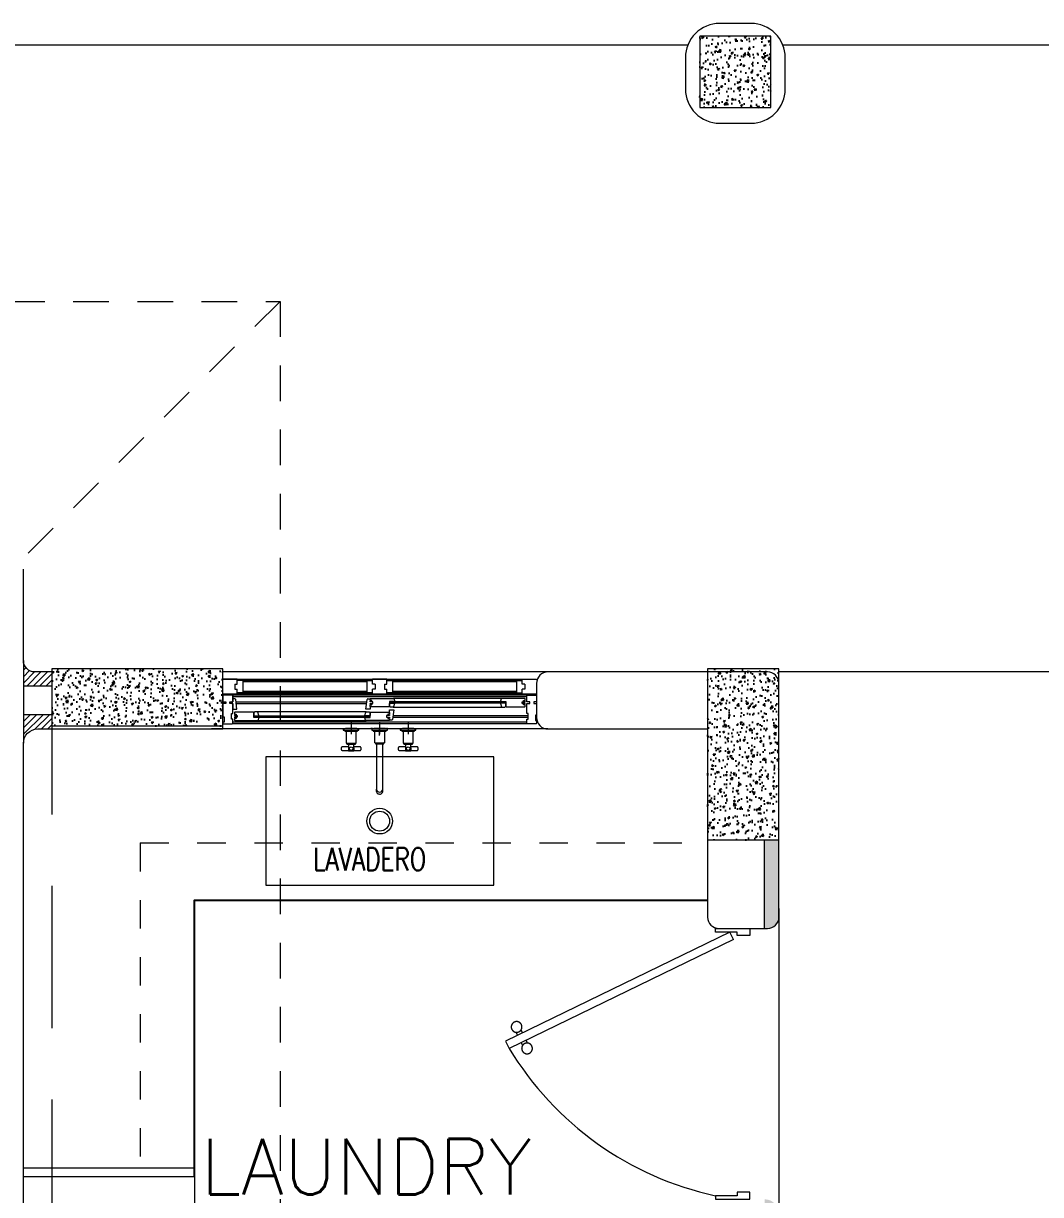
# Model space of a CAD drawing. Header units: metres. Extents: x -232 to 581, y 30 to 789.
# Drawn here: x 98.966 to 102.534, y 454.558 to 458.666 of the extents above; entities that cross this region are included whole.
import ezdxf

# ---------------------------------------------------------------- set-up
doc = ezdxf.new("R2010")
doc.units = ezdxf.units.M
for name, pattern in [('CENTER2', [28.575, 19.05, -3.175, 3.175, -3.175]), ('DASHED', [0.75, 0.5, -0.25]), ('HIDDEN2', [0.1875, 0.125, -0.0625])]:
    doc.linetypes.add(name, pattern=pattern)
for name, color, linetype, lineweight in [('A-DOOR', 35, 'Continuous', 5), ('A-WALL', 250, 'Continuous', 20), ('baños', 140, 'Continuous', 0), ('Columnas', 7, 'Continuous', 18), ('cristales', 131, 'Continuous', 0), ('MOB FIJOS', 251, 'Continuous', 0), ('PLF 01', 252, 'Continuous', 9), ('PROYECCION', 9, 'DASHED', 0), ('textos', 7, 'Continuous', 0)]:
    doc.layers.add(name, color=color, linetype=linetype, lineweight=lineweight)
doc.layers.add('HATCH', color=8, linetype='Continuous')
doc.layers.add('MOBILIARIOS', color=252, linetype='Continuous')
doc.layers.add('PISO', color=7, linetype='Continuous', lineweight=5, true_color=0xe6e6e6)
doc.layers.add('Techos 1', color=7, linetype='HIDDEN2', lineweight=9, true_color=0x42391a)
doc.layers.add('RELLENO SECCION', color=8, linetype='Continuous', lineweight=0, transparency=0.4)
doc.styles.add('Arch-Dim', font='romans.shx', dxfattribs={"width": 0.75})
doc.styles.get("Standard").update_dxf_attribs({"font": 'arial.ttf'})
pattern_1 = [(50, (109.59505, -7.243447), (0.058299094, -0.005100507), [0.006096, -0.067056]), (355, (109.59505, -7.24345), (-0.011277895, 0.06113819), [0.0048768, -0.053644987]), (100.451445, (109.59991, -7.24387), (0.0470212, 0.05603768), [0.005180803, -0.056988878]), (46.1842, (109.59505, -7.22719), (0.086745293, -0.013453545), [0.009144, -0.100584]), (96.63556, (109.60228, -7.22831), (0.075969323, 0.07917636), [0.00777121, -0.085483395]), (351.18415, (109.59505, -7.22719), (0.07596932, 0.07917636), [0.00731519, -0.080467114]), (21, (109.60318, -7.231255), (0.048516605, -0.032724863), [0.006096, -0.067056]), (326, (109.60318, -7.231255), (0.01977665, 0.05894015), [0.0048768, -0.0536448]), (71.451445, (109.607223, -7.23398), (0.068293254, 0.026215286), [0.005180803, -0.05698878]), (37.5, (109.595052, -7.243447), (0.000988353, 0.0270576124), [0, -0.05299456, 0, -0.0544576, 0, -0.053848]), (7.5, (109.595052, -7.243447), (0.021382292, 0.032057784), [0, -0.03104896, 0, -0.05177536, 0, -0.0205232]), (327.5, (109.576927, -7.243447), (0.0433889905, -0.001833198), [0, -0.02032, 0, -0.0633984, 0, -0.0841248]), (317.5, (109.5688, -7.243447), (0.047401338, 0.008136477), [0, -0.026416, 0, -0.04210304, 0, -0.0597408])]

# ---------------------------------------------------------------- blocks, each defined once
blk = doc.blocks.new('puerta 1.00')
at = {"layer": 'A-DOOR'}
for p, q in [((-0.15, -0.0125), (-0.9369, -0.3949)), ((-0.1376, -0.038), (-0.9245, -0.4204)), ((-0.1376, -0.038), (-0.15, -0.0125)), ((-0.8946, -0.3743), (-0.8996, -0.3641)), ((-0.8777, -0.3661), (-0.8826, -0.3559)), ((-0.9369, -0.3949), (-0.9245, -0.4204)), ((-0.8822, -0.3998), (-0.8772, -0.4101)), ((-0.8653, -0.3916), (-0.8603, -0.4018))]:
    blk.add_line(p, q, dxfattribs=at)
for points in [[(-0.08, 0), (-0.08, -0.025), (-0.125, -0.025), (-0.125, -0.0125), (-0.2, -0.0125), (-0.2, 0), (-0.08, 0)], [(-0.08, -0.95), (-0.08, -0.925), (-0.125, -0.925), (-0.125, -0.9375), (-0.2, -0.9375), (-0.2, -0.95), (-0.08, -0.95)]]:
    blk.add_lwpolyline(points, dxfattribs=at)
blk.add_arc((0.0366, 0.1602), 1.1229, 211.1336, 257.8343, dxfattribs=at)
for points in [[(-0.8982, -0.3642), (-0.9033, -0.3642), (-0.912, -0.3591), (-0.917, -0.3504), (-0.917, -0.3403), (-0.912, -0.3316), (-0.9033, -0.3265), (-0.8932, -0.3265), (-0.8844, -0.3316), (-0.8794, -0.3403), (-0.8794, -0.3504), (-0.8844, -0.3591), (-0.8932, -0.3642), (-0.8982, -0.3642)], [(-0.8617, -0.4394), (-0.8667, -0.4394), (-0.8754, -0.4344), (-0.8805, -0.4256), (-0.8805, -0.4156), (-0.8754, -0.4068), (-0.8667, -0.4018), (-0.8566, -0.4018), (-0.8479, -0.4068), (-0.8428, -0.4156), (-0.8428, -0.4257), (-0.8479, -0.4344), (-0.8566, -0.4394), (-0.8617, -0.4394)]]:
    blk.add_open_spline(points, degree=2, dxfattribs=at)
blk = doc.blocks.new('bn29-63')
at = {"linetype": 'CENTER2'}
for p, q in [((-0.1, 0.02), (-0.1, -0.02)), ((-0.025, 0), (-0.031, 0)), ((0.02, 0), (-0.02, 0)), ((0, 0.025), (0, 0.0035)), ((0, 0.02), (0, -0.02)), ((0.025, 0), (0.031, 0)), ((0.1, 0.02), (0.1, -0.02)), ((-0.08, 0), (-0.12, 0)), ((0, -0.025), (0, -0.0035)), ((0.12, 0), (0.08, 0))]:
    blk.add_line(p, q, dxfattribs=at)
at = {"linetype": 'Continuous'}
for p, q in [((-0.0275, 0), (-0.0275, -0.0055)), ((0.0275, -0.0055), (0.0275, 0)), ((-0.1275, 0), (-0.0725, 0)), ((-0.1275, 0), (-0.1275, -0.0055)), ((-0.127, -0.006), (-0.073, -0.006)), ((-0.1225, -0.0065), (-0.1225, -0.0095)), ((-0.122, -0.01), (-0.078, -0.01)), ((-0.118, -0.01), (-0.118, -0.0505)), ((-0.082, -0.0505), (-0.082, -0.01)), ((-0.0775, -0.0095), (-0.0775, -0.0065)), ((-0.0725, -0.0055), (-0.0725, 0)), ((-0.0225, -0.007), (-0.0225, -0.0095)), ((-0.018, -0.011), (-0.018, -0.0495)), ((0.018, -0.0495), (0.018, -0.011)), ((0.0225, -0.0095), (0.0225, -0.007)), ((0.0725, 0), (0.1275, 0)), ((0.0725, 0), (0.0725, -0.0055)), ((0.073, -0.006), (0.127, -0.006)), ((0.0775, -0.0065), (0.0775, -0.0095)), ((0.078, -0.01), (0.122, -0.01)), ((0.082, -0.01), (0.082, -0.0505)), ((0.118, -0.0505), (0.118, -0.01)), ((0.1225, -0.0095), (0.1225, -0.0065)), ((0.1275, -0.0055), (0.1275, 0)), ((-0.1353, -0.0707), (-0.1353, -0.0709)), ((-0.1353, -0.0709), (-0.1353, -0.0711)), ((-0.1098, -0.0649), (-0.132, -0.0649)), ((-0.132, -0.0769), (-0.1098, -0.0769)), ((-0.1175, -0.051), (-0.0825, -0.051)), ((-0.1148, -0.051), (-0.1148, -0.0547)), ((-0.1144, -0.0552), (-0.0856, -0.0552)), ((-0.1098, -0.0554), (-0.0903, -0.0554)), ((-0.1098, -0.0554), (-0.1098, -0.0674)), ((-0.1098, -0.0743), (-0.1098, -0.0779)), ((-0.1092, -0.0784), (-0.0908, -0.0784)), ((-0.1089, -0.0552), (-0.1089, -0.0554)), ((-0.0911, -0.0554), (-0.0911, -0.0552)), ((-0.0903, -0.0675), (-0.0903, -0.0554)), ((-0.068, -0.0649), (-0.0903, -0.0649)), ((-0.0903, -0.0779), (-0.0903, -0.0744)), ((-0.0903, -0.0769), (-0.068, -0.0769)), ((-0.0851, -0.0547), (-0.0851, -0.051)), ((-0.0647, -0.0709), (-0.0647, -0.0708)), ((-0.0647, -0.0711), (-0.0647, -0.0709)), ((-0.015, -0.051), (-0.015, -0.0535)), ((-0.0115, -0.055), (-0.0115, -0.1745)), ((0.0115, -0.1745), (0.0115, -0.055)), ((0.015, -0.0535), (0.015, -0.051)), ((0.0647, -0.0707), (0.0647, -0.0709)), ((0.0647, -0.0709), (0.0647, -0.0711)), ((0.0902, -0.0649), (0.068, -0.0649)), ((0.068, -0.0769), (0.0902, -0.0769)), ((0.0825, -0.051), (0.1175, -0.051)), ((0.0851, -0.051), (0.0851, -0.0547)), ((0.0856, -0.0552), (0.1144, -0.0552)), ((0.0902, -0.0554), (0.1097, -0.0554)), ((0.0902, -0.0554), (0.0902, -0.0674)), ((0.0902, -0.0743), (0.0902, -0.0779)), ((0.0908, -0.0784), (0.1092, -0.0784)), ((0.0911, -0.0552), (0.0911, -0.0554)), ((0.1089, -0.0554), (0.1089, -0.0552)), ((0.1097, -0.0675), (0.1097, -0.0554)), ((0.132, -0.0649), (0.1097, -0.0649)), ((0.1097, -0.0779), (0.1097, -0.0744)), ((0.1097, -0.0769), (0.132, -0.0769)), ((0.1148, -0.0547), (0.1148, -0.051)), ((0.1353, -0.0709), (0.1353, -0.0708)), ((0.1353, -0.0711), (0.1353, -0.0709)), ((-0.0115, -0.1745), (-0.0115, -0.2108)), ((0.0115, -0.2108), (0.0115, -0.1745)), ((-0.0116, -0.2129), (-0.0116, -0.2196)), ((-0.0115, -0.2108), (-0.0115, -0.2129)), ((0.0115, -0.2129), (0.0115, -0.2108)), ((0.0116, -0.2196), (0.0116, -0.2129))]:
    blk.add_line(p, q, dxfattribs=at)
for centre in [(-0.1, -0.0709), (0.1, -0.0709)]:
    blk.add_circle(centre, 0.006, dxfattribs=at)
for centre, radius, start, end in [((-0.127, -0.0055), 0.0005, 180, 270), ((-0.123, -0.0065), 0.0005, 0, 90), ((-0.122, -0.0095), 0.0005, 180, 270), ((-0.078, -0.0095), 0.0005, 270, 0), ((-0.077, -0.0065), 0.0005, 90, 180), ((-0.073, -0.0055), 0.0005, 270, 0), ((-0.027, -0.0055), 0.000484, 180.5909, 257.2082), ((-0.0118, 2.0449), 2.0509, 269.6737, 270.0229), ((-0.0235, -0.007), 0.000994, 359.9015, 76.9051), ((-0.019, -0.011), 0.000956, 357.6447, 77.7093), ((0.019, -0.011), 0.000999, 105.4862, 180.0003), ((0.022, -0.0095), 0.000468, 302.2695, 1.2177), ((0.0235, -0.007), 0.000969, 105.515, 182.3446), ((0.073, -0.0055), 0.0005, 180, 270), ((0.077, -0.0065), 0.0005, 0, 90), ((0.078, -0.0095), 0.0005, 180, 270), ((0.122, -0.0095), 0.0005, 270, 0), ((0.123, -0.0065), 0.0005, 90, 180), ((0.127, -0.0055), 0.0005, 270, 0), ((-0.1175, -0.0505), 0.0005, 180, 270), ((-0.1144, -0.0547), 0.0005, 180, 270), ((-0.1092, -0.0779), 0.0005, 180, 270), ((-0.0908, -0.0779), 0.0005, 270, 0), ((-0.0856, -0.0547), 0.0005, 270, 0), ((-0.0825, -0.0505), 0.0005, 270, 0), ((-0.0175, -0.0495), 0.000478, 178.2673, 257.1382), ((-0.016, -0.051), 0.000959, 357.75, 77.9919), ((-0.0125, -0.055), 0.000979, 359.4823, 72.3164), ((0.0125, -0.055), 0.000994, 107.8916, 180.1174), ((0.0145, -0.0535), 0.000492, 288.0948, 0.3106), ((0.016, -0.051), 0.000997, 103.3628, 180.0254), ((0.0175, -0.0495), 0.000475, 305.7664, 0.8101), ((0.0825, -0.0505), 0.0005, 180, 270), ((0.0856, -0.0547), 0.0005, 180, 270), ((0.0908, -0.0779), 0.0005, 180, 270), ((0.1092, -0.0779), 0.0005, 270, 0), ((0.1144, -0.0547), 0.0005, 270, 0), ((0.1175, -0.0505), 0.0005, 270, 0), ((0, -0.2181), 0.0121, 213.9793, 325.1602)]:
    blk.add_arc(centre, radius, start, end, dxfattribs=at)
for centre, major_axis, ratio, start_param, end_param in [((0, 0), (0.0275, 0), 0.000034, 2.667121, 6.283185), ((0, 0), (0.0259, 0), 0.000034, 2.815846, 6.283185), ((0, 0), (0.0275, 0), 0.000034, 0, 0.47639), ((0, 0), (0.0259, 0), 0.000034, 0, 0.327867), ((0, -0.006), (0.027, 0), 0.000034, 3.141456, 6.282925), ((0, -0.01), (0.022, 0), 0.000034, 3.142066, 6.283185), ((0, -0.05), (0.0175, 0), 0.000034, 2.696758, 6.283185), ((0, -0.054), (0.0145, 0), 0.000034, 3.141569, 6.283185), ((0, -0.05), (0.0175, 0), 0.000034, 0, 0.440577), ((0, -0.2129), (0.0116, 0), 0.906322, 3.141593, 6.283185), ((0, -0.2196), (0.0116, 0), 0.906322, 3.141593, 3.655143), ((0, -0.2129), (0.0115, 0), 0.906322, 3.141593, 6.283185), ((0, -0.2196), (0.0116, 0), 0.906322, 5.752494, 6.283185)]:
    blk.add_ellipse(centre, major_axis=major_axis, ratio=ratio, start_param=start_param, end_param=end_param, dxfattribs=at)
for points, knots in [([(-0.0225, -0.0095), (-0.0225, -0.0095), (-0.0225, -0.0096), (-0.0225, -0.0097), (-0.0224, -0.0098), (-0.0223, -0.0099), (-0.0222, -0.01), (-0.0222, -0.01), (-0.0221, -0.01)], [0, 0, 0, 0, 0.042757, 0.325645, 0.547786, 0.733379, 0.889807, 1, 1, 1, 1]), ([(0.0271, -0.006), (0.0272, -0.006), (0.0272, -0.0059), (0.0274, -0.0058), (0.0275, -0.0057), (0.0275, -0.0056), (0.0275, -0.0055), (0.0275, -0.0055)], [0, 0, 0, 0, 0.168578, 0.402971, 0.679997, 0.948361, 1, 1, 1, 1]), ([(-0.1321, -0.0649), (-0.1321, -0.0649), (-0.1324, -0.0649), (-0.1329, -0.0651), (-0.1335, -0.0655), (-0.134, -0.066), (-0.1344, -0.0668), (-0.1348, -0.0677), (-0.1351, -0.0687), (-0.1353, -0.0697), (-0.1353, -0.0704), (-0.1353, -0.0707)], [0, 0, 0, 0, 0.045604, 0.158159, 0.271631, 0.39062, 0.514613, 0.640295, 0.76551, 0.890129, 1, 1, 1, 1]), ([(-0.1353, -0.0711), (-0.1353, -0.0712), (-0.1353, -0.0717), (-0.1352, -0.0726), (-0.135, -0.0736), (-0.1346, -0.0746), (-0.1342, -0.0754), (-0.1337, -0.0761), (-0.1332, -0.0766), (-0.1326, -0.0769), (-0.1322, -0.0769), (-0.1321, -0.0769)], [0, 0, 0, 0, 0.048847, 0.173034, 0.297636, 0.422848, 0.549037, 0.676469, 0.804317, 0.914337, 1, 1, 1, 1]), ([(-0.1098, -0.0674), (-0.1098, -0.0678), (-0.1097, -0.0681), (-0.1097, -0.0693), (-0.1097, -0.0701), (-0.1097, -0.0722), (-0.1098, -0.0734), (-0.1098, -0.0743)], [0.4022822, 0.4022822, 0.4022822, 0.4022822, 0.4375, 0.4375, 0.5, 0.5, 0.5975436, 0.5975436, 0.5975436, 0.5975436]), ([(-0.0903, -0.0675), (-0.0903, -0.0678), (-0.0903, -0.0682), (-0.0903, -0.0693), (-0.0903, -0.0701), (-0.0903, -0.0709)], [0.90411341, 0.90411341, 0.90411341, 0.90411341, 0.9375, 0.9375, 1, 1, 1, 1]), ([(-0.0647, -0.0708), (-0.0647, -0.0706), (-0.0647, -0.0701), (-0.0648, -0.0692), (-0.065, -0.0682), (-0.0654, -0.0672), (-0.0658, -0.0664), (-0.0663, -0.0657), (-0.0668, -0.0652), (-0.0674, -0.0649), (-0.0678, -0.0649), (-0.0679, -0.0649)], [0, 0, 0, 0, 0.048847, 0.173034, 0.297636, 0.422848, 0.549037, 0.676469, 0.804317, 0.914337, 1, 1, 1, 1]), ([(-0.0679, -0.0769), (-0.0679, -0.0769), (-0.0676, -0.0769), (-0.0671, -0.0767), (-0.0665, -0.0763), (-0.066, -0.0758), (-0.0656, -0.075), (-0.0652, -0.0742), (-0.0649, -0.0731), (-0.0647, -0.0721), (-0.0647, -0.0714), (-0.0647, -0.0711)], [0, 0, 0, 0, 0.045604, 0.158159, 0.271631, 0.39062, 0.514613, 0.640295, 0.76551, 0.890129, 1, 1, 1, 1]), ([(-0.015, -0.0535), (-0.015, -0.0535), (-0.015, -0.0536), (-0.015, -0.0537), (-0.0149, -0.0538), (-0.0148, -0.0539), (-0.0147, -0.054), (-0.0146, -0.054), (-0.0146, -0.054), (-0.0146, -0.054)], [0, 0, 0, 0, 0.071045, 0.33477, 0.544053, 0.719742, 0.867475, 0.987287, 1, 1, 1, 1]), ([(0.0679, -0.0649), (0.0679, -0.0649), (0.0676, -0.0649), (0.0671, -0.0651), (0.0665, -0.0655), (0.066, -0.066), (0.0656, -0.0668), (0.0652, -0.0677), (0.0649, -0.0687), (0.0647, -0.0697), (0.0647, -0.0704), (0.0647, -0.0707)], [0, 0, 0, 0, 0.045604, 0.158159, 0.271631, 0.39062, 0.514613, 0.640295, 0.76551, 0.890129, 1, 1, 1, 1]), ([(0.0647, -0.0711), (0.0647, -0.0712), (0.0647, -0.0717), (0.0648, -0.0726), (0.065, -0.0736), (0.0654, -0.0746), (0.0658, -0.0754), (0.0663, -0.0761), (0.0668, -0.0766), (0.0674, -0.0769), (0.0678, -0.0769), (0.0679, -0.0769)], [0, 0, 0, 0, 0.048847, 0.173034, 0.297636, 0.422848, 0.549037, 0.676469, 0.804317, 0.914337, 1, 1, 1, 1]), ([(0.0902, -0.0674), (0.0902, -0.0678), (0.0903, -0.0681), (0.0903, -0.0693), (0.0903, -0.0701), (0.0903, -0.0722), (0.0902, -0.0734), (0.0902, -0.0743)], [0.4022822, 0.4022822, 0.4022822, 0.4022822, 0.4375, 0.4375, 0.5, 0.5, 0.5975436, 0.5975436, 0.5975436, 0.5975436]), ([(0.1097, -0.0675), (0.1097, -0.0678), (0.1097, -0.0682), (0.1097, -0.0693), (0.1097, -0.0701), (0.1097, -0.0709)], [0.90411341, 0.90411341, 0.90411341, 0.90411341, 0.9375, 0.9375, 1, 1, 1, 1]), ([(0.1353, -0.0708), (0.1353, -0.0706), (0.1353, -0.0701), (0.1352, -0.0692), (0.135, -0.0682), (0.1346, -0.0672), (0.1342, -0.0664), (0.1337, -0.0657), (0.1332, -0.0652), (0.1326, -0.0649), (0.1322, -0.0649), (0.1321, -0.0649)], [0, 0, 0, 0, 0.048847, 0.173034, 0.297636, 0.422848, 0.549037, 0.676469, 0.804317, 0.914337, 1, 1, 1, 1]), ([(0.1321, -0.0769), (0.1321, -0.0769), (0.1324, -0.0769), (0.1329, -0.0767), (0.1335, -0.0763), (0.134, -0.0758), (0.1344, -0.075), (0.1348, -0.0742), (0.1351, -0.0731), (0.1353, -0.0721), (0.1353, -0.0714), (0.1353, -0.0711)], [0, 0, 0, 0, 0.045604, 0.158159, 0.271631, 0.39062, 0.514613, 0.640295, 0.76551, 0.890129, 1, 1, 1, 1])]:
    blk.add_open_spline(points, degree=3, knots=knots, dxfattribs=at)
for points in [[(-0.0903, -0.0709), (-0.0903, -0.0722), (-0.0903, -0.0734), (-0.0903, -0.0744)], [(0.1097, -0.0709), (0.1097, -0.0722), (0.1097, -0.0734), (0.1097, -0.0744)]]:
    blk.add_open_spline(points, degree=3, dxfattribs=at)
blk = doc.blocks.new('Fenton Bead')
at = {"color": 7}
blk.add_lwpolyline([(2.1, 12.5, -0.341999), (0.2, 11), (0, 10.7), (0, 1), (1, 0), (18, 0), (18, 0.5), (14.7, 12.9, 0.339454), (13.2, 14), (4.1, 14, 0.341999)], format="xyb", close=True, dxfattribs=at)
blk = doc.blocks.new('20.03.2026 LN 09 PRIMER NIVEL ARQ')
at = {"layer": 'HATCH'}
h = blk.add_hatch(dxfattribs=at)
h.set_pattern_fill('AR-CONC', color=1, scale=0.00032)
h.set_pattern_definition(pattern_1)
h.paths.add_polyline_path([(-2.4638, -54.5127), (-2.2138, -54.5127), (-2.2138, -54.2627), (-2.4638, -54.2627)])
h = blk.add_hatch(dxfattribs=at)
h.set_pattern_fill('AR-CONC', color=1, scale=0.00032)
h.set_pattern_definition(pattern_1)
h.paths.add_polyline_path([(-4.736, -56.4822), (-4.736, -56.6822), (-4.136, -56.6822), (-4.136, -56.4822)])
h = blk.add_hatch(dxfattribs=at)
h.set_pattern_fill('AR-CONC', color=1, scale=0.00032)
h.set_pattern_definition(pattern_1)
h.paths.add_polyline_path([(-2.436, -57.0822), (-2.186, -57.0822), (-2.186, -56.4822), (-2.436, -56.4822)])
at = {"layer": 'PLF 01'}
h = blk.add_hatch(dxfattribs=at)
h.set_pattern_fill('LINE', color=1, scale=0.005, angle=45)
h.set_pattern_definition([(45, (109.595052, -7.243447), (-0.0112253202, 0.0112253202), [])])
h.paths.add_polyline_path([(-4.736, -56.6932), (-4.736, -56.6432), (-4.836, -56.6432), (-4.836, -56.7432, -0.414214), (-4.786, -56.6932)])
h.paths.add_polyline_path([(-4.796, -56.4932, -0.414214), (-4.836, -56.4532), (-4.836, -56.5432), (-4.736, -56.5432), (-4.736, -56.4932)])
at = {"layer": 'RELLENO SECCION'}
h = blk.add_hatch(color=1, dxfattribs=at)
h.dxf.hatch_style = 1
h.paths.add_polyline_path([(-2.236, -57.3919, 0.490314), (-2.186, -57.3532), (-2.186, -57.3232), (-2.186, -57.0822), (-2.236, -57.0822)])
h.paths.add_polyline_path([(-2.236, -60.2822), (-2.186, -60.2822), (-2.186, -58.3932, 0.414214), (-2.236, -58.3432)])
at = {"layer": 'A-DOOR', "color": 1}
for p, q in [((-2.996, -56.4932), (-4.136, -56.4932)), ((-4.066, -56.5232), (-4.086, -56.5232)), ((-4.066, -56.5232), (-4.066, -56.5662)), ((-4.066, -56.5232), (-3.611, -56.5232)), ((-4.066, -56.5271), (-3.631, -56.5271)), ((-4.066, -56.5271), (-4.066, -56.5623)), ((-3.631, -56.5232), (-3.631, -56.5662)), ((-3.631, -56.5232), (-3.611, -56.5232)), ((-3.631, -56.5271), (-3.631, -56.5623)), ((-3.561, -56.5232), (-3.106, -56.5232)), ((-3.541, -56.5232), (-3.561, -56.5232)), ((-3.541, -56.5232), (-3.541, -56.5662)), ((-3.541, -56.5271), (-3.106, -56.5271)), ((-3.541, -56.5271), (-3.541, -56.5623)), ((-3.106, -56.5232), (-3.106, -56.5662)), ((-3.106, -56.5232), (-3.086, -56.5232)), ((-3.106, -56.5271), (-3.106, -56.5623)), ((-4.066, -56.5662), (-4.086, -56.5662)), ((-3.631, -56.5623), (-4.066, -56.5623)), ((-3.611, -56.5662), (-4.066, -56.5662)), ((-3.631, -56.5662), (-3.611, -56.5662)), ((-3.106, -56.5662), (-3.561, -56.5662)), ((-3.541, -56.5662), (-3.561, -56.5662)), ((-3.106, -56.5623), (-3.541, -56.5623)), ((-3.106, -56.5662), (-3.086, -56.5662)), ((-4.1035, -56.575), (-4.136, -56.575)), ((-4.136, -56.575), (-4.136, -56.598)), ((-3.036, -56.575), (-4.136, -56.575)), ((-4.136, -56.598), (-4.126, -56.598)), ((-4.126, -56.604), (-4.136, -56.604)), ((-4.136, -56.604), (-4.136, -56.6505)), ((-4.126, -56.598), (-4.126, -56.604)), ((-4.112, -56.604), (-4.112, -56.598)), ((-4.112, -56.598), (-4.102, -56.598)), ((-4.102, -56.604), (-4.112, -56.604)), ((-4.102, -56.598), (-4.1055, -56.598)), ((-4.1055, -56.598), (-4.1055, -56.604)), ((-4.1055, -56.604), (-4.102, -56.604)), ((-4.102, -56.5765), (-4.1035, -56.575)), ((-4.102, -56.598), (-4.102, -56.5765)), ((-4.102, -56.5765), (-4.102, -56.598)), ((-3.07, -56.581), (-4.102, -56.581)), ((-4.0943, -56.5875), (-4.102, -56.5875)), ((-4.102, -56.6395), (-4.102, -56.604)), ((-4.102, -56.604), (-4.102, -56.6235)), ((-4.087, -56.6235), (-4.0913, -56.5902)), ((-4.0903, -56.598), (-3.6317, -56.598)), ((-4.0895, -56.604), (-3.6325, -56.604)), ((-3.635, -56.6235), (-3.6307, -56.5902)), ((-3.6277, -56.5875), (-3.62, -56.5875)), ((-3.62, -56.5875), (-3.6185, -56.586)), ((-3.62, -56.593), (-3.62, -56.5875)), ((-3.614, -56.593), (-3.62, -56.593)), ((-3.62, -56.598), (-3.62, -56.5957)), ((-3.62, -56.5957), (-3.614, -56.5957)), ((-3.61, -56.598), (-3.62, -56.598)), ((-3.62, -56.606), (-3.62, -56.604)), ((-3.62, -56.604), (-3.61, -56.604)), ((-3.614, -56.606), (-3.62, -56.606)), ((-3.62, -56.6145), (-3.62, -56.6087)), ((-3.62, -56.6087), (-3.614, -56.6087)), ((-3.6185, -56.586), (-3.5379, -56.586)), ((-3.614, -56.5957), (-3.614, -56.593)), ((-3.614, -56.6087), (-3.614, -56.606)), ((-3.61, -56.604), (-3.61, -56.598)), ((-3.5345, -56.597), (-3.552, -56.597)), ((-3.552, -56.597), (-3.552, -56.6145)), ((-3.552, -56.6), (-3.547, -56.6)), ((-3.552, -56.6), (-3.547, -56.6)), ((-3.547, -56.598), (-3.541, -56.602)), ((-3.547, -56.602), (-3.541, -56.598)), ((-3.5379, -56.586), (-3.536, -56.5874)), ((-3.1582, -56.586), (-3.5379, -56.586)), ((-3.536, -56.5874), (-3.534, -56.5955)), ((-3.534, -56.5965), (-3.5345, -56.597)), ((-3.534, -56.5955), (-3.534, -56.5965)), ((-3.16, -56.5874), (-3.162, -56.5955)), ((-3.162, -56.5955), (-3.162, -56.5965)), ((-3.162, -56.5965), (-3.1615, -56.597)), ((-3.1615, -56.597), (-3.144, -56.597)), ((-3.1582, -56.586), (-3.16, -56.5874)), ((-3.0775, -56.586), (-3.1582, -56.586)), ((-3.149, -56.598), (-3.155, -56.602)), ((-3.149, -56.602), (-3.155, -56.598)), ((-3.144, -56.6), (-3.149, -56.6)), ((-3.144, -56.6), (-3.149, -56.6)), ((-3.144, -56.597), (-3.144, -56.6145)), ((-3.086, -56.604), (-3.086, -56.598)), ((-3.086, -56.598), (-3.076, -56.598)), ((-3.076, -56.604), (-3.086, -56.604)), ((-3.082, -56.5957), (-3.082, -56.593)), ((-3.082, -56.593), (-3.076, -56.593)), ((-3.076, -56.5957), (-3.082, -56.5957)), ((-3.082, -56.6087), (-3.082, -56.606)), ((-3.082, -56.606), (-3.076, -56.606)), ((-3.076, -56.6087), (-3.082, -56.6087)), ((-3.076, -56.5875), (-3.0775, -56.586)), ((-3.076, -56.593), (-3.076, -56.5875)), ((-3.076, -56.598), (-3.076, -56.5957)), ((-3.076, -56.606), (-3.076, -56.604)), ((-3.076, -56.6145), (-3.076, -56.6087)), ((-3.07, -56.5765), (-3.0685, -56.575)), ((-3.07, -56.598), (-3.07, -56.5765)), ((-3.06, -56.598), (-3.07, -56.598)), ((-3.07, -56.6395), (-3.07, -56.604)), ((-3.07, -56.604), (-3.06, -56.604)), ((-3.0685, -56.575), (-3.036, -56.575)), ((-3.06, -56.604), (-3.06, -56.598)), ((-3.036, -56.598), (-3.046, -56.598)), ((-3.046, -56.598), (-3.046, -56.604)), ((-3.046, -56.604), (-3.036, -56.604)), ((-3.036, -56.575), (-3.036, -56.598)), ((-3.036, -56.604), (-3.036, -56.6445)), ((-4.136, -56.6505), (-4.132, -56.6505)), ((-4.132, -56.6505), (-4.132, -56.6695)), ((-4.106, -56.6585), (-4.106, -56.6395)), ((-4.106, -56.6395), (-4.102, -56.6395)), ((-4.102, -56.6235), (-4.087, -56.6235)), ((-4.0945, -56.634), (-4.096, -56.6355)), ((-4.096, -56.6355), (-4.096, -56.6413)), ((-4.096, -56.6413), (-4.09, -56.6413)), ((-4.09, -56.644), (-4.096, -56.644)), ((-4.096, -56.644), (-4.096, -56.646)), ((-4.096, -56.646), (-4.086, -56.646)), ((-4.086, -56.652), (-4.096, -56.652)), ((-4.096, -56.652), (-4.096, -56.6543)), ((-4.0295, -56.634), (-4.0945, -56.634)), ((-4.09, -56.6413), (-4.09, -56.644)), ((-4.086, -56.646), (-4.086, -56.652)), ((-4.028, -56.6355), (-4.0295, -56.634)), ((-4.028, -56.653), (-4.028, -56.6355)), ((-4.028, -56.65), (-4.023, -56.65)), ((-4.028, -56.65), (-4.023, -56.65)), ((-4.0105, -56.653), (-4.028, -56.653)), ((-4.023, -56.652), (-4.017, -56.648)), ((-4.023, -56.648), (-4.017, -56.652)), ((-3.6333, -56.633), (-4.0148, -56.633)), ((-4.01, -56.6535), (-4.0105, -56.653)), ((-4.01, -56.6545), (-4.01, -56.6535)), ((-3.638, -56.6535), (-3.6375, -56.653)), ((-3.638, -56.6545), (-3.638, -56.6535)), ((-3.6375, -56.653), (-3.62, -56.653)), ((-3.62, -56.6235), (-3.635, -56.6235)), ((-3.625, -56.652), (-3.631, -56.648)), ((-3.625, -56.648), (-3.631, -56.652)), ((-3.62, -56.65), (-3.625, -56.65)), ((-3.62, -56.65), (-3.625, -56.65)), ((-3.6185, -56.616), (-3.62, -56.6145)), ((-3.62, -56.6145), (-3.62, -56.6235)), ((-3.62, -56.6355), (-3.6185, -56.634)), ((-3.62, -56.653), (-3.62, -56.6355)), ((-3.5535, -56.616), (-3.6185, -56.616)), ((-3.6185, -56.634), (-3.5535, -56.634)), ((-3.552, -56.646), (-3.562, -56.646)), ((-3.562, -56.646), (-3.562, -56.652)), ((-3.562, -56.652), (-3.552, -56.652)), ((-3.552, -56.6413), (-3.558, -56.6413)), ((-3.558, -56.6413), (-3.558, -56.644)), ((-3.558, -56.644), (-3.552, -56.644)), ((-3.552, -56.6145), (-3.5535, -56.616)), ((-3.5535, -56.634), (-3.552, -56.6355)), ((-3.552, -56.6355), (-3.552, -56.6265)), ((-3.552, -56.6265), (-3.537, -56.6265)), ((-3.552, -56.6355), (-3.552, -56.6413)), ((-3.552, -56.644), (-3.552, -56.646)), ((-3.552, -56.652), (-3.552, -56.6543)), ((-3.537, -56.6265), (-3.5413, -56.6597)), ((-3.5403, -56.652), (-3.066, -56.652)), ((-3.5395, -56.646), (-3.066, -56.646)), ((-3.5388, -56.617), (-3.1573, -56.617)), ((-3.144, -56.6145), (-3.1425, -56.616)), ((-3.1425, -56.616), (-3.0775, -56.616)), ((-3.0775, -56.616), (-3.076, -56.6145)), ((-3.066, -56.6395), (-3.07, -56.6395)), ((-3.066, -56.6585), (-3.066, -56.6395)), ((-3.036, -56.6445), (-3.04, -56.6445)), ((-3.04, -56.6445), (-3.04, -56.6635)), ((-2.996, -56.6932), (-4.176, -56.6932)), ((-4.132, -56.6695), (-4.136, -56.6695)), ((-4.136, -56.6695), (-4.136, -56.6735)), ((-4.136, -56.6735), (-4.1345, -56.675)), ((-4.1345, -56.675), (-4.1035, -56.675)), ((-4.102, -56.6585), (-4.106, -56.6585)), ((-4.1035, -56.675), (-4.102, -56.6735)), ((-3.0685, -56.675), (-4.1035, -56.675)), ((-4.102, -56.6735), (-4.102, -56.6585)), ((-3.07, -56.669), (-4.102, -56.669)), ((-4.096, -56.6543), (-4.09, -56.6543)), ((-4.09, -56.657), (-4.096, -56.657)), ((-4.096, -56.657), (-4.096, -56.6625)), ((-4.096, -56.6625), (-4.0945, -56.664)), ((-4.0945, -56.664), (-4.0139, -56.664)), ((-4.09, -56.6543), (-4.09, -56.657)), ((-4.0139, -56.664), (-4.012, -56.6625)), ((-4.0139, -56.664), (-3.6342, -56.664)), ((-4.012, -56.6625), (-4.01, -56.6545)), ((-3.636, -56.6625), (-3.638, -56.6545)), ((-3.6342, -56.664), (-3.636, -56.6625)), ((-3.5535, -56.664), (-3.6342, -56.664)), ((-3.552, -56.6543), (-3.558, -56.6543)), ((-3.558, -56.6543), (-3.558, -56.657)), ((-3.558, -56.657), (-3.552, -56.657)), ((-3.552, -56.6625), (-3.5535, -56.664)), ((-3.552, -56.657), (-3.552, -56.6625)), ((-3.5443, -56.6625), (-3.552, -56.6625)), ((-3.07, -56.6735), (-3.07, -56.6585)), ((-3.07, -56.6585), (-3.066, -56.6585)), ((-3.0685, -56.675), (-3.07, -56.6735)), ((-3.0375, -56.675), (-3.0685, -56.675)), ((-3.04, -56.6635), (-3.036, -56.6635)), ((-3.036, -56.6735), (-3.0375, -56.675)), ((-3.036, -56.6635), (-3.036, -56.6735))]:
    blk.add_line(p, q, dxfattribs=at)
at = {"layer": 'A-DOOR', "color": 1, "extrusion": (0, 0, -1)}
for p, q in [((-4.136, -56.5182), (-3.036, -56.5182)), ((-3.036, -56.5712), (-4.136, -56.5712)), ((-4.0947, -56.536), (-4.086, -56.536)), ((-4.0947, -56.536), (-4.0947, -56.5534)), ((-4.0947, -56.5534), (-4.086, -56.5534)), ((-3.6023, -56.536), (-3.611, -56.536)), ((-3.6023, -56.5534), (-3.611, -56.5534)), ((-3.6023, -56.536), (-3.6023, -56.5534)), ((-3.5697, -56.536), (-3.561, -56.536)), ((-3.5697, -56.536), (-3.5697, -56.5534)), ((-3.5697, -56.5534), (-3.561, -56.5534)), ((-3.0773, -56.536), (-3.086, -56.536)), ((-3.0773, -56.5534), (-3.086, -56.5534)), ((-3.0773, -56.536), (-3.0773, -56.5534))]:
    blk.add_line(p, q, dxfattribs=at)
for points in [[(4.086, -56.536), (4.086, -56.5182), (4.136, -56.5182)], [(3.561, -56.536), (3.561, -56.5182), (3.611, -56.5182)], [(3.611, -56.536), (3.611, -56.5182), (3.561, -56.5182)], [(3.086, -56.536), (3.086, -56.5182), (3.036, -56.5182)], [(4.136, -56.5712), (4.086, -56.5712), (4.086, -56.5534)], [(3.611, -56.5712), (3.561, -56.5712), (3.561, -56.5534)], [(3.561, -56.5712), (3.611, -56.5712), (3.611, -56.5534)], [(3.036, -56.5712), (3.086, -56.5712), (3.086, -56.5534)]]:
    blk.add_lwpolyline(points, dxfattribs=at)
at = {"layer": 'A-DOOR', "color": 1}
for points in [[(-3.552, -56.6), (-3.547, -56.6), (-3.547, -56.6), (-3.552, -56.6)], [(-3.149, -56.602), (-3.547, -56.602), (-3.547, -56.598), (-3.149, -56.598)], [(-3.149, -56.598), (-3.547, -56.598), (-3.547, -56.602), (-3.149, -56.602)], [(-3.547, -56.598), (-3.541, -56.598), (-3.541, -56.602), (-3.547, -56.602)], [(-3.5345, -56.597), (-3.5465, -56.597), (-3.5465, -56.598), (-3.5345, -56.598)], [(-3.5345, -56.602), (-3.5465, -56.602), (-3.5465, -56.603), (-3.5345, -56.603)], [(-3.541, -56.598), (-3.536, -56.598), (-3.536, -56.602), (-3.541, -56.602)], [(-3.1615, -56.597), (-3.1495, -56.597), (-3.1495, -56.598), (-3.1615, -56.598)], [(-3.1615, -56.602), (-3.1495, -56.602), (-3.1495, -56.603), (-3.1615, -56.603)], [(-3.155, -56.598), (-3.16, -56.598), (-3.16, -56.602), (-3.155, -56.602)], [(-3.149, -56.598), (-3.155, -56.598), (-3.155, -56.602), (-3.149, -56.602)], [(-3.144, -56.6), (-3.149, -56.6), (-3.149, -56.6), (-3.144, -56.6)], [(-4.028, -56.65), (-4.023, -56.65), (-4.023, -56.65), (-4.028, -56.65)], [(-4.023, -56.652), (-4.017, -56.652), (-4.017, -56.648), (-4.023, -56.648)], [(-4.023, -56.648), (-3.625, -56.648), (-3.625, -56.652), (-4.023, -56.652)], [(-4.023, -56.652), (-3.625, -56.652), (-3.625, -56.648), (-4.023, -56.648)], [(-4.0105, -56.648), (-4.0225, -56.648), (-4.0225, -56.647), (-4.0105, -56.647)], [(-4.0105, -56.653), (-4.0225, -56.653), (-4.0225, -56.652), (-4.0105, -56.652)], [(-4.017, -56.652), (-4.012, -56.652), (-4.012, -56.648), (-4.017, -56.648)], [(-3.6375, -56.648), (-3.6255, -56.648), (-3.6255, -56.647), (-3.6375, -56.647)], [(-3.6375, -56.653), (-3.6255, -56.653), (-3.6255, -56.652), (-3.6375, -56.652)], [(-3.631, -56.652), (-3.636, -56.652), (-3.636, -56.648), (-3.631, -56.648)], [(-3.625, -56.652), (-3.631, -56.652), (-3.631, -56.648), (-3.625, -56.648)], [(-3.62, -56.65), (-3.625, -56.65), (-3.625, -56.65), (-3.62, -56.65)]]:
    blk.add_lwpolyline(points, close=True, dxfattribs=at)
for centre, start, end in [((-4.0943, -56.5905), 4.2891, 90.0015), ((-3.6277, -56.5905), 89.9985, 175.7109), ((-3.5443, -56.6595), 269.9985, 355.7109)]:
    blk.add_arc(centre, 0.003, start, end, dxfattribs=at)
at = {"layer": 'A-WALL', "color": 1}
for p, q in [((-4.836, -56.4532), (-4.836, -56.7432)), ((-4.736, -56.6822), (-4.736, -56.6932)), ((-2.236, -57.3932), (-2.236, -57.0822))]:
    blk.add_line(p, q, dxfattribs=at)
blk.add_lwpolyline([(-2.3938, -54.5682), (-2.2838, -54.5682, 0.414214), (-2.1638, -54.4482), (-2.1638, -54.3382, 0.414214), (-2.2838, -54.2182), (-2.3938, -54.2182, 0.414214), (-2.5138, -54.3382), (-2.5138, -54.4482, 0.414214)], format="xyb", close=True, dxfattribs=at)
for points in [[(-4.836, -56.4532), (-4.836, -56.1332)], [(-4.736, -56.5432), (-4.836, -56.5432)], [(-4.736, -56.6432), (-4.836, -56.6432)], [(-4.736, -56.6932), (-4.136, -56.6932), (-4.136, -56.6822)], [(-4.836, -60.9632), (-4.836, -56.7432)]]:
    blk.add_lwpolyline(points, dxfattribs=at)
for points in [[(-4.736, -56.4932), (-4.796, -56.4932, -0.414214), (-4.836, -56.4532)], [(-2.186, -57.3532), (-2.186, -56.5332, 0.414214), (-2.226, -56.4932), (-2.996, -56.4932, 0.414214), (-3.036, -56.5332), (-3.036, -56.6532, 0.414214), (-2.996, -56.6932), (-2.436, -56.6932)], [(-4.836, -56.7432, -0.414214), (-4.786, -56.6932), (-4.736, -56.6932)], [(-2.436, -57.0822), (-2.436, -57.3532, 0.414214), (-2.396, -57.3932), (-2.226, -57.3932, 0.414214), (-2.186, -57.3532)]]:
    blk.add_lwpolyline(points, format="xyb", dxfattribs=at)
at = {"layer": 'baños', "color": 1}
for major_axis in [(-0.0318, -0.0318), (-0.0247, -0.0247)]:
    blk.add_ellipse((-3.5865, -57.0165), major_axis=major_axis, ratio=1, start_param=2.356194489560823, end_param=8.639379796740409, dxfattribs=at)
at = {"layer": 'Columnas', "color": 1}
for points in [[(-2.4638, -54.5127), (-2.2138, -54.5127), (-2.2138, -54.2627), (-2.4638, -54.2627)], [(-4.736, -56.4822), (-4.736, -56.6822), (-4.136, -56.6822), (-4.136, -56.4822)], [(-2.436, -57.0822), (-2.186, -57.0822), (-2.186, -56.4822), (-2.436, -56.4822)]]:
    blk.add_lwpolyline(points, close=True, dxfattribs=at)
at = {"layer": 'cristales', "color": 1, "const_width": 0.004}
for points in [[(-3.16, -56.6), (-3.536, -56.6)], [(-4.012, -56.65), (-3.636, -56.65)]]:
    blk.add_lwpolyline(points, dxfattribs=at)
at = {"layer": 'MOB FIJOS', "color": 1}
for p, q in [((-4.836, -58.2332), (-4.2361, -58.2332)), ((-4.836, -58.2632), (-4.2361, -58.2632))]:
    blk.add_line(p, q, dxfattribs=at)
at = {"layer": 'MOB FIJOS', "color": 1, "ltscale": 0.01}
blk.add_lwpolyline([(-3.186, -56.7915), (-3.986, -56.7915), (-3.986, -57.2415), (-3.186, -57.2415)], close=True, dxfattribs=at)
at = {"layer": 'MOBILIARIOS', "color": 1}
blk.add_lwpolyline([(-4.2361, -58.2632), (-4.2361, -57.2932), (-2.436, -57.2932)], dxfattribs=at)
at = {"layer": 'PISO', "color": 1}
for p, q in [((-6.236, -54.2932), (-2.5051, -54.2932)), ((-2.1726, -54.2932), (3.0957, -54.2932)), ((3.234, -56.4932), (-2.186, -56.4932)), ((-2.186, -57.3232), (-2.186, -58.3932))]:
    blk.add_line(p, q, dxfattribs=at)
at = {"layer": 'PISO', "color": 1, "linetype": 'DASHED'}
blk.add_line((-4.736, -56.4932), (-4.736, -62.4932), dxfattribs=at)
at = {"layer": 'PROYECCION', "color": 1, "linetype": 'DASHED', "ltscale": 0.1}
for p, q in [((-4.426, -57.0932), (-4.426, -58.2332)), ((-4.426, -57.0932), (-2.436, -57.0932)), ((-4.2361, -58.2632), (-4.2357, -59.8932))]:
    blk.add_line(p, q, dxfattribs=at)
at = {"layer": 'Techos 1', "color": 1}
for p, q in [((-3.936, -55.1932), (-8.036, -59.2932)), ((-5.336, -55.1932), (-3.936, -55.1932)), ((-3.936, -55.1932), (-3.936, -63.3932))]:
    blk.add_line(p, q, dxfattribs=at)
at = {"layer": 'A-DOOR', "color": 1, "yscale": 0.001000000023175567, "zscale": 0.001000000023175567, "rotation": 180}
for p, xscale in [((-3.552, -56.603), -0.001000000023175567), ((-3.144, -56.603), 0.001000000023175567)]:
    blk.add_blockref('Fenton Bead', p, dxfattribs=dict(at, xscale=xscale))
at = {"layer": 'A-DOOR', "color": 1, "yscale": 0.001000000023175567, "zscale": 0.001000000023175567}
for p, xscale in [((-4.028, -56.647), 0.001000000023175567), ((-3.62, -56.647), -0.001000000023175567)]:
    blk.add_blockref('Fenton Bead', p, dxfattribs=dict(at, xscale=xscale))
at = {"layer": 'A-DOOR', "color": 1}
blk.add_blockref('puerta 1.00', (-2.2078, -57.3932), dxfattribs=at)
at = {"layer": 'baños', "color": 1}
blk.add_blockref('bn29-63', (-3.5865, -56.6915), dxfattribs=at)
at = {"layer": 'baños', "color": 1, "linetype": 'Continuous'}
for tag, p in [('MODELNUMBER', (-12.0611, -62.0707)), ('MATERIAL', (-12.0611, -62.0709)), ('PRODUCT', (-12.0611, -62.0708)), ('TRADENAME', (-12.0611, -62.0708))]:
    blk.add_attdef(tag, p, '', height=0.0000254, rotation=359.9999, dxfattribs=at)
at = {"layer": 'textos', "color": 1, "insert": (-3.8198, -57.1102), "char_height": 0.08, "width": 26.65337, "attachment_point": 1, "style": 'Arch-Dim'}
blk.add_mtext('\\pxt5.9124,29;LAVADERO', dxfattribs=at)
at = {"layer": 'textos', "color": 1, "insert": (-4.3482, -58.3262), "char_height": 0.195, "width": 3.404877, "attachment_point": 7}
blk.add_mtext('{\\Fromans|c0; LAUNDRY}', dxfattribs=at)

msp = doc.modelspace()

# ---------------------------------------------------------------- block references
at = {"color": 1}
msp.add_blockref('20.03.2026 LN 09 PRIMER NIVEL ARQ', (103.8018, 512.8845), dxfattribs=at)

doc.saveas('drawing.dxf')
